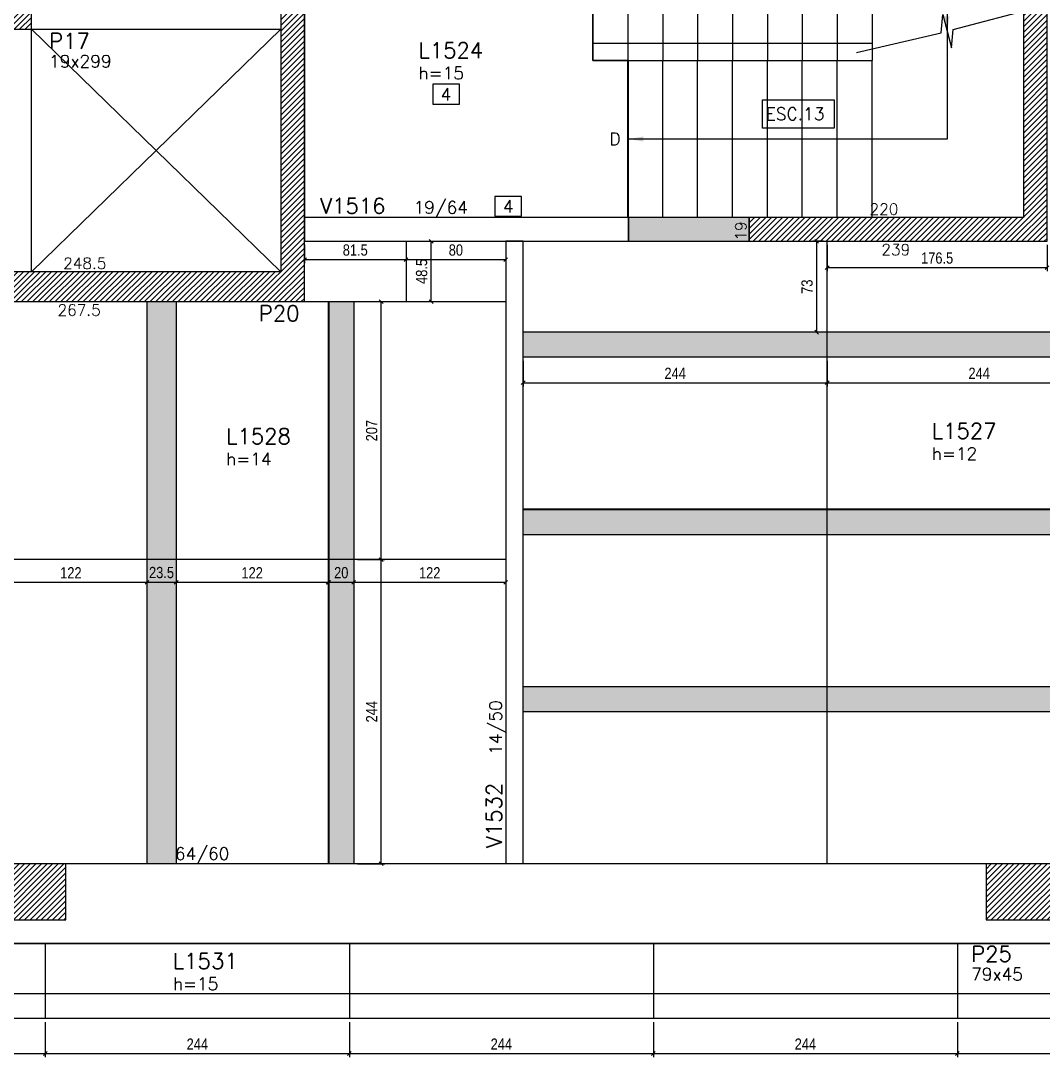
# Model space of a CAD drawing. Extents: x 1860 to 8661, y -614 to 3008.
# Drawn here: x 4586 to 5407, y 203 to 1034 of the extents above; entities that cross this region are included whole.
import ezdxf
from ezdxf.enums import TextEntityAlignment as Align

# ---------------------------------------------------------------- set-up
doc = ezdxf.new("R2010")
doc.units = 0
for name, color, linetype in [('COTA', 241, 'Continuous'), ('F-AUX', 2, 'Continuous'), ('F-COTAS-FUROS VIGA', 50, 'Continuous'), ('F-ESCADAS', 2, 'Continuous'), ('F-LAJES', 3, 'Continuous'), ('F-LAJES-DIM', 2, 'Continuous'), ('F-LAJES-NOME', 4, 'Continuous'), ('F-PILARES-DIM', 172, 'Continuous'), ('F-PILARES-HACH', 174, 'Continuous'), ('F-PILARES-NOME', 170, 'Continuous'), ('F-PILARES-S', 170, 'Continuous'), ('F-TEXTO ESCADA', 2, 'Continuous'), ('F-TEXTO-YELLOW', 2, 'Continuous'), ('F-VIGAS', 3, 'Continuous'), ('F-VIGAS-DIM', 2, 'Continuous'), ('F-VIGAS-NOME', 4, 'Continuous'), ('F-VÃO', 1, 'Continuous'), ('Painéis', 200, 'Continuous')]:
    doc.layers.add(name, color=color, linetype=linetype)
doc.layers.add('F-DESNIVEL-3', color=7, linetype='Continuous', true_color=0xd5c7ff)
doc.layers.add('Hachura', color=251, linetype='Continuous', lineweight=9)
doc.styles.add('5385-ARQ-PB-BAS-PLA-TER-TORRE-A-106-TXT$0$R60-75', font='romans.shx', dxfattribs={"height": 0.1125})
doc.styles.add('COTA TECNICA-50', font='techl___.ttf', dxfattribs={"height": 9})
doc.styles.add('MCP', font='romans.shx')
doc.styles.add('ROMANS', font='romans.shx')
doc.dimstyles.new('COTA PAINEL-50', dxfattribs={"dimtxt": 9, "dimasz": 3, "dimexe": 3, "dimexo": 3, "dimgap": 3, "dimtad": 1, "dimdec": 1, "dimzin": 12, "dimdsep": 46, "dimtxsty": 'COTA TECNICA-50', "dimblk1": 'OBLIQUE', "dimblk2": 'OBLIQUE', "dimsah": 1, "dimcen": 0.9, "dimclrd": 4, "dimclre": 4, "dimclrt": 240, "dimadec": 1, "dimazin": 3, "dimtfac": 1, "dimtdec": 1, "dimtmove": 0, "dimatfit": 3, "dimfxl": 1, "dimtolj": 1, "dimtzin": 12, "dimarcsym": 0})
pattern_1 = [(45, (4795.1516, 832.909), (-2.245064, 2.245064), [])]

# ---------------------------------------------------------------- blocks, each defined once
blk = doc.blocks.new('*U21')
at = {"layer": 'F-LAJES-DIM', "color": 1}
blk.add_lwpolyline([(0, 0), (21.39, 0), (21.39, 16), (0, 16)], close=True, dxfattribs=at)
at = {"layer": 'F-LAJES-DIM', "style": 'MCP'}
blk.add_attdef('DIM', text='', height=10, dxfattribs=at).set_placement((10.7, 8), align=Align.MIDDLE_CENTER)
blk = doc.blocks.new('A$C19501361')
at = {"layer": 'F-AUX'}
h = blk.add_hatch(color=1, dxfattribs=at)
edge = h.paths.add_edge_path()
edge.add_arc((-345.5, 196), 3, 0, 360)
at = {"layer": 'F-AUX', "color": 1}
for points in [[(-345.5, 196), (-61.28, 196), (-61.28, 63), (-317, 63)], [(-133.85, 132.44), (-66.11, 148.22), (-64.78, 162.78), (-57.77, 136.22), (-56.44, 150.78), (10.81, 168.54)]]:
    blk.add_lwpolyline(points, dxfattribs=at)
blk.add_circle((-345.5, 196), 3, dxfattribs=at)
for points in [[(-59.28, 161.5), (-61.28, 149.5), (-63.28, 161.5)], [(-305, 65), (-317, 63), (-305, 61)]]:
    blk.add_solid(points, dxfattribs=at)
at = {"layer": 'F-ESCADAS'}
for p, q in [((-345.5, 266), (-345.5, 126)), ((-317.5, 266), (-317.5, 126)), ((-289.5, 266), (-289.5, 126)), ((-261.5, 266), (-261.5, 126)), ((-233.5, 266), (-233.5, 126)), ((-205.5, 266), (-205.5, 126)), ((-177.5, 266), (-177.5, 126)), ((-149.5, 266), (-149.5, 126)), ((-121.5, 266), (-121.5, 126)), ((-345.5, 140), (-121.5, 140)), ((-345.5, 126), (-121.5, 126)), ((-317.5, 0), (-317.5, 126)), ((-289.5, 0), (-289.5, 126)), ((-261.5, 0), (-261.5, 126)), ((-233.5, 0), (-233.5, 126)), ((-205.5, 0), (-205.5, 126)), ((-177.5, 0), (-177.5, 126)), ((-149.5, 0), (-149.5, 126)), ((-121.5, 0), (-121.5, 126))]:
    blk.add_line(p, q, dxfattribs=at)
at = {"layer": 'F-TEXTO ESCADA', "color": 1}
for points in [[(-151.81, 222.8), (-151.81, 200.22), (-209.38, 200.22), (-209.38, 222.8)], [(-151.81, 94.3), (-151.81, 71.72), (-209.38, 71.72), (-209.38, 94.3)]]:
    blk.add_lwpolyline(points, close=True, dxfattribs=at)
at = {"layer": 'F-TEXTO ESCADA', "style": 'ROMANS'}
for s, p in [('ESC.14', (-206.8, 206.66)), ('ESC.13', (-206.8, 78.16))]:
    blk.add_text(s, height=10, dxfattribs=at).set_placement(p)
at = {"layer": 'F-TEXTO-YELLOW', "char_height": 10, "width": 122.7592, "attachment_point": 9, "style": '5385-ARQ-PB-BAS-PLA-TER-TORRE-A-106-TXT$0$R60-75'}
for s, insert in [('S', (-362.06, 183.27)), ('D', (-323.35, 58.08))]:
    blk.add_mtext(s, dxfattribs=dict(at, insert=insert))
blk = doc.blocks.new('_Oblique')
at = {"color": 0, "linetype": 'ByBlock', "lineweight": -2}
blk.add_line((-0.5, -0.5), (0.5, 0.5), dxfattribs=at)
blk = doc.blocks.new('*D200')
at = {"layer": 'COTA', "color": 4, "lineweight": -2, "transparency": 16777216}
for p, q in [((4814.15, 854.41), (4814.15, 839.67)), ((4895.65, 854.41), (4895.65, 839.67)), ((4814.15, 842.67), (4895.65, 842.67))]:
    blk.add_line(p, q, dxfattribs=at)
at = {"layer": 'Defpoints', "color": 0, "transparency": 16777216}
for p in [(4814.15, 857.41), (4895.65, 857.41), (4895.65, 842.67)]:
    blk.add_point(p, dxfattribs=at)
at = {"layer": 'COTA', "color": 4, "lineweight": -2, "transparency": 16777216, "xscale": 3, "yscale": 3, "zscale": 3, "rotation": 180}
blk.add_blockref('_Oblique', (4814.15, 842.67), dxfattribs=at)
at = {"layer": 'COTA', "color": 4, "lineweight": -2, "transparency": 16777216, "xscale": 3, "yscale": 3, "zscale": 3}
blk.add_blockref('_Oblique', (4895.65, 842.67), dxfattribs=at)
at = {"layer": 'COTA', "color": 240, "transparency": 16777216, "insert": (4854.9, 850.28), "char_height": 9, "attachment_point": 5, "style": 'COTA TECNICA-50'}
blk.add_mtext('\\A1;81.5', dxfattribs=at)
blk = doc.blocks.new('*D201')
at = {"layer": 'COTA', "color": 4, "lineweight": -2, "transparency": 16777216}
for p, q in [((4895.65, 854.41), (4895.65, 839.67)), ((4975.65, 854.41), (4975.65, 839.67)), ((4895.65, 842.67), (4975.65, 842.67))]:
    blk.add_line(p, q, dxfattribs=at)
at = {"layer": 'Defpoints', "color": 0, "transparency": 16777216}
for p in [(4895.65, 857.41), (4975.65, 857.41), (4975.65, 842.67)]:
    blk.add_point(p, dxfattribs=at)
at = {"layer": 'COTA', "color": 4, "lineweight": -2, "transparency": 16777216, "xscale": 3, "yscale": 3, "zscale": 3, "rotation": 180}
blk.add_blockref('_Oblique', (4895.65, 842.67), dxfattribs=at)
at = {"layer": 'COTA', "color": 4, "lineweight": -2, "transparency": 16777216, "xscale": 3, "yscale": 3, "zscale": 3}
blk.add_blockref('_Oblique', (4975.65, 842.67), dxfattribs=at)
at = {"layer": 'COTA', "color": 240, "transparency": 16777216, "insert": (4935.65, 850.28), "char_height": 9, "attachment_point": 5, "style": 'COTA TECNICA-50'}
blk.add_mtext('\\A1;80', dxfattribs=at)
blk = doc.blocks.new('*D202')
at = {"layer": 'COTA', "color": 4, "lineweight": -2, "transparency": 16777216}
for p, q in [((4898.65, 857.41), (4918.8, 857.41)), ((4915.8, 808.91), (4915.8, 857.41)), ((4898.65, 808.91), (4918.8, 808.91))]:
    blk.add_line(p, q, dxfattribs=at)
at = {"layer": 'Defpoints', "color": 0, "transparency": 16777216}
for p in [(4895.65, 857.41), (4915.8, 857.41), (4895.65, 808.91)]:
    blk.add_point(p, dxfattribs=at)
at = {"layer": 'COTA', "color": 4, "lineweight": -2, "transparency": 16777216, "xscale": 3, "yscale": 3, "zscale": 3}
for p, rotation in [((4915.8, 857.41), 90), ((4915.8, 808.91), 270)]:
    blk.add_blockref('_Oblique', p, dxfattribs=dict(at, rotation=rotation))
at = {"layer": 'COTA', "color": 240, "transparency": 16777216, "insert": (4908.18, 833.16), "char_height": 9, "attachment_point": 5, "rotation": 90, "style": 'COTA TECNICA-50'}
blk.add_mtext('\\A1;48.5', dxfattribs=at)
blk = doc.blocks.new('*D203')
at = {"layer": 'COTA', "color": 4, "lineweight": -2, "transparency": 16777216}
for p, q in [((4565.65, 598.91), (4565.65, 580.82)), ((4687.65, 598.91), (4687.65, 580.82)), ((4565.65, 583.82), (4687.65, 583.82))]:
    blk.add_line(p, q, dxfattribs=at)
at = {"layer": 'Defpoints', "color": 0, "transparency": 16777216}
for p in [(4565.65, 601.91), (4687.65, 601.91), (4687.65, 583.82)]:
    blk.add_point(p, dxfattribs=at)
at = {"layer": 'COTA', "color": 4, "lineweight": -2, "transparency": 16777216, "xscale": 3, "yscale": 3, "zscale": 3, "rotation": 180}
blk.add_blockref('_Oblique', (4565.65, 583.82), dxfattribs=at)
at = {"layer": 'COTA', "color": 4, "lineweight": -2, "transparency": 16777216, "xscale": 3, "yscale": 3, "zscale": 3}
blk.add_blockref('_Oblique', (4687.65, 583.82), dxfattribs=at)
at = {"layer": 'COTA', "color": 240, "transparency": 16777216, "insert": (4626.65, 591.37), "char_height": 9, "attachment_point": 5, "style": 'COTA TECNICA-50'}
blk.add_mtext('\\A1;122', dxfattribs=at)
blk = doc.blocks.new('*D204')
at = {"layer": 'COTA', "color": 4, "lineweight": -2, "transparency": 16777216}
for p, q in [((4687.65, 598.91), (4687.65, 580.82)), ((4711.15, 598.91), (4711.15, 580.82)), ((4687.65, 583.82), (4711.15, 583.82))]:
    blk.add_line(p, q, dxfattribs=at)
at = {"layer": 'Defpoints', "color": 0, "transparency": 16777216}
for p in [(4687.65, 601.91), (4711.15, 601.91), (4711.15, 583.82)]:
    blk.add_point(p, dxfattribs=at)
at = {"layer": 'COTA', "color": 4, "lineweight": -2, "transparency": 16777216, "xscale": 3, "yscale": 3, "zscale": 3, "rotation": 180}
blk.add_blockref('_Oblique', (4687.65, 583.82), dxfattribs=at)
at = {"layer": 'COTA', "color": 4, "lineweight": -2, "transparency": 16777216, "xscale": 3, "yscale": 3, "zscale": 3}
blk.add_blockref('_Oblique', (4711.15, 583.82), dxfattribs=at)
at = {"layer": 'COTA', "color": 240, "transparency": 16777216, "insert": (4699.4, 591.51), "char_height": 9, "attachment_point": 5, "style": 'COTA TECNICA-50'}
blk.add_mtext('\\A1;23.5', dxfattribs=at)
blk = doc.blocks.new('*D205')
at = {"layer": 'COTA', "color": 4, "lineweight": -2, "transparency": 16777216}
for p, q in [((4711.15, 598.91), (4711.15, 580.82)), ((4833.15, 598.91), (4833.15, 580.82)), ((4711.15, 583.82), (4833.15, 583.82))]:
    blk.add_line(p, q, dxfattribs=at)
at = {"layer": 'Defpoints', "color": 0, "transparency": 16777216}
for p in [(4711.15, 601.91), (4833.15, 601.91), (4833.15, 583.82)]:
    blk.add_point(p, dxfattribs=at)
at = {"layer": 'COTA', "color": 4, "lineweight": -2, "transparency": 16777216, "xscale": 3, "yscale": 3, "zscale": 3, "rotation": 180}
blk.add_blockref('_Oblique', (4711.15, 583.82), dxfattribs=at)
at = {"layer": 'COTA', "color": 4, "lineweight": -2, "transparency": 16777216, "xscale": 3, "yscale": 3, "zscale": 3}
blk.add_blockref('_Oblique', (4833.15, 583.82), dxfattribs=at)
at = {"layer": 'COTA', "color": 240, "transparency": 16777216, "insert": (4772.15, 591.37), "char_height": 9, "attachment_point": 5, "style": 'COTA TECNICA-50'}
blk.add_mtext('\\A1;122', dxfattribs=at)
blk = doc.blocks.new('*D206')
at = {"layer": 'COTA', "color": 4, "lineweight": -2, "transparency": 16777216}
for p, q in [((4833.65, 598.91), (4833.65, 580.82)), ((4853.65, 598.91), (4853.65, 580.82)), ((4833.65, 583.82), (4853.65, 583.82))]:
    blk.add_line(p, q, dxfattribs=at)
at = {"layer": 'Defpoints', "color": 0, "transparency": 16777216}
for p in [(4833.65, 601.91), (4853.65, 601.91), (4853.65, 583.82)]:
    blk.add_point(p, dxfattribs=at)
at = {"layer": 'COTA', "color": 4, "lineweight": -2, "transparency": 16777216, "xscale": 3, "yscale": 3, "zscale": 3, "rotation": 180}
blk.add_blockref('_Oblique', (4833.65, 583.82), dxfattribs=at)
at = {"layer": 'COTA', "color": 4, "lineweight": -2, "transparency": 16777216, "xscale": 3, "yscale": 3, "zscale": 3}
blk.add_blockref('_Oblique', (4853.65, 583.82), dxfattribs=at)
at = {"layer": 'COTA', "color": 240, "transparency": 16777216, "insert": (4843.65, 591.41), "char_height": 9, "attachment_point": 5, "style": 'COTA TECNICA-50'}
blk.add_mtext('\\A1;20', dxfattribs=at)
blk = doc.blocks.new('*D207')
at = {"layer": 'COTA', "color": 4, "lineweight": -2, "transparency": 16777216}
for p, q in [((4853.65, 598.91), (4853.65, 580.82)), ((4975.65, 598.91), (4975.65, 580.82)), ((4853.65, 583.82), (4975.65, 583.82))]:
    blk.add_line(p, q, dxfattribs=at)
at = {"layer": 'Defpoints', "color": 0, "transparency": 16777216}
for p in [(4853.65, 601.91), (4975.65, 601.91), (4975.65, 583.82)]:
    blk.add_point(p, dxfattribs=at)
at = {"layer": 'COTA', "color": 4, "lineweight": -2, "transparency": 16777216, "xscale": 3, "yscale": 3, "zscale": 3, "rotation": 180}
blk.add_blockref('_Oblique', (4853.65, 583.82), dxfattribs=at)
at = {"layer": 'COTA', "color": 4, "lineweight": -2, "transparency": 16777216, "xscale": 3, "yscale": 3, "zscale": 3}
blk.add_blockref('_Oblique', (4975.65, 583.82), dxfattribs=at)
at = {"layer": 'COTA', "color": 240, "transparency": 16777216, "insert": (4914.65, 591.37), "char_height": 9, "attachment_point": 5, "style": 'COTA TECNICA-50'}
blk.add_mtext('\\A1;122', dxfattribs=at)
blk = doc.blocks.new('*D208')
at = {"layer": 'COTA', "color": 4, "lineweight": -2, "transparency": 16777216}
for p, q in [((4856.65, 601.91), (4878.67, 601.91)), ((4875.67, 357.91), (4875.67, 601.91)), ((4856.65, 357.91), (4878.67, 357.91))]:
    blk.add_line(p, q, dxfattribs=at)
at = {"layer": 'Defpoints', "color": 0, "transparency": 16777216}
for p in [(4853.65, 601.91), (4875.67, 601.91), (4853.65, 357.91)]:
    blk.add_point(p, dxfattribs=at)
at = {"layer": 'COTA', "color": 4, "lineweight": -2, "transparency": 16777216, "xscale": 3, "yscale": 3, "zscale": 3}
for p, rotation in [((4875.67, 601.91), 90), ((4875.67, 357.91), 270)]:
    blk.add_blockref('_Oblique', p, dxfattribs=dict(at, rotation=rotation))
at = {"layer": 'COTA', "color": 240, "transparency": 16777216, "insert": (4868.1, 479.91), "char_height": 9, "attachment_point": 5, "rotation": 90, "style": 'COTA TECNICA-50'}
blk.add_mtext('\\A1;244', dxfattribs=at)
blk = doc.blocks.new('*D209')
at = {"layer": 'COTA', "color": 4, "lineweight": -2, "transparency": 16777216}
for p, q in [((4856.65, 808.91), (4878.67, 808.91)), ((4875.67, 601.91), (4875.67, 808.91)), ((4856.65, 601.91), (4878.67, 601.91))]:
    blk.add_line(p, q, dxfattribs=at)
at = {"layer": 'Defpoints', "color": 0, "transparency": 16777216}
for p in [(4853.65, 808.91), (4875.67, 808.91), (4853.65, 601.91)]:
    blk.add_point(p, dxfattribs=at)
at = {"layer": 'COTA', "color": 4, "lineweight": -2, "transparency": 16777216, "xscale": 3, "yscale": 3, "zscale": 3}
for p, rotation in [((4875.67, 808.91), 90), ((4875.67, 601.91), 270)]:
    blk.add_blockref('_Oblique', p, dxfattribs=dict(at, rotation=rotation))
at = {"layer": 'COTA', "color": 240, "transparency": 16777216, "insert": (4868.08, 705.41), "char_height": 9, "attachment_point": 5, "rotation": 90, "style": 'COTA TECNICA-50'}
blk.add_mtext('\\A1;207', dxfattribs=at)
blk = doc.blocks.new('*D210')
at = {"layer": 'COTA', "color": 4, "lineweight": -2, "transparency": 16777216}
for p, q in [((5233.65, 854.41), (5233.65, 833.26)), ((5410.15, 854.41), (5410.15, 833.26)), ((5233.65, 836.26), (5410.15, 836.26))]:
    blk.add_line(p, q, dxfattribs=at)
at = {"layer": 'Defpoints', "color": 0, "transparency": 16777216}
for p in [(5233.65, 857.41), (5410.15, 857.41), (5410.15, 836.26)]:
    blk.add_point(p, dxfattribs=at)
at = {"layer": 'COTA', "color": 4, "lineweight": -2, "transparency": 16777216, "xscale": 3, "yscale": 3, "zscale": 3, "rotation": 180}
blk.add_blockref('_Oblique', (5233.65, 836.26), dxfattribs=at)
at = {"layer": 'COTA', "color": 4, "lineweight": -2, "transparency": 16777216, "xscale": 3, "yscale": 3, "zscale": 3}
blk.add_blockref('_Oblique', (5410.15, 836.26), dxfattribs=at)
at = {"layer": 'COTA', "color": 240, "transparency": 16777216, "insert": (5321.9, 843.86), "char_height": 9, "attachment_point": 5, "style": 'COTA TECNICA-50'}
blk.add_mtext('\\A1;176.5', dxfattribs=at)
blk = doc.blocks.new('*D223')
at = {"layer": 'COTA', "color": 4, "lineweight": -2, "transparency": 16777216}
for p, q in [((5230.65, 857.41), (5222.22, 857.41)), ((5225.22, 784.41), (5225.22, 857.41)), ((5230.65, 784.41), (5222.22, 784.41))]:
    blk.add_line(p, q, dxfattribs=at)
at = {"layer": 'Defpoints', "color": 0, "transparency": 16777216}
for p in [(5225.22, 857.41), (5233.65, 857.41), (5233.65, 784.41)]:
    blk.add_point(p, dxfattribs=at)
at = {"layer": 'COTA', "color": 4, "lineweight": -2, "transparency": 16777216, "xscale": 3, "yscale": 3, "zscale": 3}
for p, rotation in [((5225.22, 857.41), 90), ((5225.22, 784.41), 270)]:
    blk.add_blockref('_Oblique', p, dxfattribs=dict(at, rotation=rotation))
at = {"layer": 'COTA', "color": 240, "transparency": 16777216, "insert": (5217.53, 820.91), "char_height": 9, "attachment_point": 5, "rotation": 90, "style": 'COTA TECNICA-50'}
blk.add_mtext('\\A1;73', dxfattribs=at)
blk = doc.blocks.new('*D224')
at = {"layer": 'COTA', "color": 4, "lineweight": -2, "transparency": 16777216}
for p, q in [((4989.65, 761.41), (4989.65, 740.85)), ((5233.65, 761.41), (5233.65, 740.85)), ((4989.65, 743.85), (5233.65, 743.85))]:
    blk.add_line(p, q, dxfattribs=at)
at = {"layer": 'Defpoints', "color": 0, "transparency": 16777216}
for p in [(4989.65, 764.41), (5233.65, 764.41), (5233.65, 743.85)]:
    blk.add_point(p, dxfattribs=at)
at = {"layer": 'COTA', "color": 4, "lineweight": -2, "transparency": 16777216, "xscale": 3, "yscale": 3, "zscale": 3, "rotation": 180}
blk.add_blockref('_Oblique', (4989.65, 743.85), dxfattribs=at)
at = {"layer": 'COTA', "color": 4, "lineweight": -2, "transparency": 16777216, "xscale": 3, "yscale": 3, "zscale": 3}
blk.add_blockref('_Oblique', (5233.65, 743.85), dxfattribs=at)
at = {"layer": 'COTA', "color": 240, "transparency": 16777216, "insert": (5111.65, 751.41), "char_height": 9, "attachment_point": 5, "style": 'COTA TECNICA-50'}
blk.add_mtext('\\A1;244', dxfattribs=at)
blk = doc.blocks.new('*D225')
at = {"layer": 'COTA', "color": 4, "lineweight": -2, "transparency": 16777216}
for p, q in [((5233.65, 761.41), (5233.65, 740.85)), ((5233.65, 743.85), (5477.65, 743.85))]:
    blk.add_line(p, q, dxfattribs=at)
at = {"layer": 'Defpoints', "color": 0, "transparency": 16777216}
for p in [(5233.65, 764.41), (5477.65, 743.85), (5477.65, 743.85)]:
    blk.add_point(p, dxfattribs=at)
at = {"layer": 'COTA', "color": 4, "lineweight": -2, "transparency": 16777216, "xscale": 3, "yscale": 3, "zscale": 3, "rotation": 180}
blk.add_blockref('_Oblique', (5233.65, 743.85), dxfattribs=at)
at = {"layer": 'COTA', "color": 4, "lineweight": -2, "transparency": 16777216, "xscale": 3, "yscale": 3, "zscale": 3}
blk.add_blockref('_Oblique', (5477.65, 743.85), dxfattribs=at)
at = {"layer": 'COTA', "color": 240, "transparency": 16777216, "insert": (5355.65, 751.41), "char_height": 9, "attachment_point": 5, "style": 'COTA TECNICA-50'}
blk.add_mtext('\\A1;244', dxfattribs=at)
blk = doc.blocks.new('*D318')
at = {"layer": 'COTA', "color": 4, "lineweight": -2, "transparency": 16777216}
for p, q in [((4362.15, 230.91), (4362.15, 202.66)), ((4606.15, 230.91), (4606.15, 202.66)), ((4362.15, 205.66), (4606.15, 205.66))]:
    blk.add_line(p, q, dxfattribs=at)
at = {"layer": 'Defpoints', "color": 0, "transparency": 16777216}
for p in [(4362.15, 233.91), (4606.15, 233.91), (4606.15, 205.66)]:
    blk.add_point(p, dxfattribs=at)
at = {"layer": 'COTA', "color": 4, "lineweight": -2, "transparency": 16777216, "xscale": 3, "yscale": 3, "zscale": 3, "rotation": 180}
blk.add_blockref('_Oblique', (4362.15, 205.66), dxfattribs=at)
at = {"layer": 'COTA', "color": 4, "lineweight": -2, "transparency": 16777216, "xscale": 3, "yscale": 3, "zscale": 3}
blk.add_blockref('_Oblique', (4606.15, 205.66), dxfattribs=at)
at = {"layer": 'COTA', "color": 240, "transparency": 16777216, "insert": (4484.15, 213.23), "char_height": 9, "attachment_point": 5, "style": 'COTA TECNICA-50'}
blk.add_mtext('\\A1;244', dxfattribs=at)
blk = doc.blocks.new('*D319')
at = {"layer": 'COTA', "color": 4, "lineweight": -2, "transparency": 16777216}
for p, q in [((4606.15, 230.91), (4606.15, 202.66)), ((4850.15, 230.91), (4850.15, 202.66)), ((4606.15, 205.66), (4850.15, 205.66))]:
    blk.add_line(p, q, dxfattribs=at)
at = {"layer": 'Defpoints', "color": 0, "transparency": 16777216}
for p in [(4606.15, 233.91), (4850.15, 233.91), (4850.15, 205.66)]:
    blk.add_point(p, dxfattribs=at)
at = {"layer": 'COTA', "color": 4, "lineweight": -2, "transparency": 16777216, "xscale": 3, "yscale": 3, "zscale": 3, "rotation": 180}
blk.add_blockref('_Oblique', (4606.15, 205.66), dxfattribs=at)
at = {"layer": 'COTA', "color": 4, "lineweight": -2, "transparency": 16777216, "xscale": 3, "yscale": 3, "zscale": 3}
blk.add_blockref('_Oblique', (4850.15, 205.66), dxfattribs=at)
at = {"layer": 'COTA', "color": 240, "transparency": 16777216, "insert": (4728.15, 213.23), "char_height": 9, "attachment_point": 5, "style": 'COTA TECNICA-50'}
blk.add_mtext('\\A1;244', dxfattribs=at)
blk = doc.blocks.new('*D320')
at = {"layer": 'COTA', "color": 4, "lineweight": -2, "transparency": 16777216}
for p, q in [((4850.15, 230.91), (4850.15, 202.66)), ((5094.15, 230.91), (5094.15, 202.66)), ((4850.15, 205.66), (5094.15, 205.66))]:
    blk.add_line(p, q, dxfattribs=at)
at = {"layer": 'Defpoints', "color": 0, "transparency": 16777216}
for p in [(4850.15, 233.91), (5094.15, 233.91), (5094.15, 205.66)]:
    blk.add_point(p, dxfattribs=at)
at = {"layer": 'COTA', "color": 4, "lineweight": -2, "transparency": 16777216, "xscale": 3, "yscale": 3, "zscale": 3, "rotation": 180}
blk.add_blockref('_Oblique', (4850.15, 205.66), dxfattribs=at)
at = {"layer": 'COTA', "color": 4, "lineweight": -2, "transparency": 16777216, "xscale": 3, "yscale": 3, "zscale": 3}
blk.add_blockref('_Oblique', (5094.15, 205.66), dxfattribs=at)
at = {"layer": 'COTA', "color": 240, "transparency": 16777216, "insert": (4972.15, 213.23), "char_height": 9, "attachment_point": 5, "style": 'COTA TECNICA-50'}
blk.add_mtext('\\A1;244', dxfattribs=at)
blk = doc.blocks.new('*D321')
at = {"layer": 'COTA', "color": 4, "lineweight": -2, "transparency": 16777216}
for p, q in [((5094.15, 230.91), (5094.15, 202.66)), ((5338.15, 230.91), (5338.15, 202.66)), ((5094.15, 205.66), (5338.15, 205.66))]:
    blk.add_line(p, q, dxfattribs=at)
at = {"layer": 'Defpoints', "color": 0, "transparency": 16777216}
for p in [(5094.15, 233.91), (5338.15, 233.91), (5338.15, 205.66)]:
    blk.add_point(p, dxfattribs=at)
at = {"layer": 'COTA', "color": 4, "lineweight": -2, "transparency": 16777216, "xscale": 3, "yscale": 3, "zscale": 3, "rotation": 180}
blk.add_blockref('_Oblique', (5094.15, 205.66), dxfattribs=at)
at = {"layer": 'COTA', "color": 4, "lineweight": -2, "transparency": 16777216, "xscale": 3, "yscale": 3, "zscale": 3}
blk.add_blockref('_Oblique', (5338.15, 205.66), dxfattribs=at)
at = {"layer": 'COTA', "color": 240, "transparency": 16777216, "insert": (5216.15, 213.23), "char_height": 9, "attachment_point": 5, "style": 'COTA TECNICA-50'}
blk.add_mtext('\\A1;244', dxfattribs=at)
blk = doc.blocks.new('*D322')
at = {"layer": 'COTA', "color": 4, "lineweight": -2, "transparency": 16777216}
for p, q in [((5338.15, 230.91), (5338.15, 202.66)), ((5582.15, 230.91), (5582.15, 202.66)), ((5338.15, 205.66), (5582.15, 205.66))]:
    blk.add_line(p, q, dxfattribs=at)
at = {"layer": 'Defpoints', "color": 0, "transparency": 16777216}
for p in [(5338.15, 233.91), (5582.15, 233.91), (5582.15, 205.66)]:
    blk.add_point(p, dxfattribs=at)
at = {"layer": 'COTA', "color": 4, "lineweight": -2, "transparency": 16777216, "xscale": 3, "yscale": 3, "zscale": 3, "rotation": 180}
blk.add_blockref('_Oblique', (5338.15, 205.66), dxfattribs=at)
at = {"layer": 'COTA', "color": 4, "lineweight": -2, "transparency": 16777216, "xscale": 3, "yscale": 3, "zscale": 3}
blk.add_blockref('_Oblique', (5582.15, 205.66), dxfattribs=at)
at = {"layer": 'COTA', "color": 240, "transparency": 16777216, "insert": (5460.15, 213.23), "char_height": 9, "attachment_point": 5, "style": 'COTA TECNICA-50'}
blk.add_mtext('\\A1;244', dxfattribs=at)

msp = doc.modelspace()

# ---------------------------------------------------------------- hatches: boundary and pattern name
h = msp.add_hatch()
h.set_pattern_fill('ANGLE', color=256)
h.set_pattern_definition([(0, (0, 0), (0, 6.985), [5.08, -1.905]), (90, (0, 0), (-6.985, 4e-16), [5.08, -1.905])])
h.paths.add_polyline_path([(4826.65, 880.32), (4826.65, 904.63), (4808.13, 904.63), (4808.13, 880.32)], flags=9)
at = {"layer": 'F-DESNIVEL-3'}
h = msp.add_hatch(color=256, dxfattribs=at)
h.dxf.hatch_style = 1
h.paths.add_polyline_path([(5074.15, 857.41), (5171.15, 857.41), (5171.15, 876.41), (5074.15, 876.41)])
at = {"layer": 'F-PILARES-HACH', "linetype": 'Continuous'}
h = msp.add_hatch(dxfattribs=at)
h.set_pattern_fill('ANSI31', color=256, style=0)
h.set_pattern_definition(pattern_1)
h.paths.add_polyline_path([(4814.15, 808.91), (4814.15, 1326.41), (4795.15, 1326.41), (4795.15, 832.91), (4546.65, 832.91), (4546.65, 808.91)], flags=16)
h = msp.add_hatch(dxfattribs=at)
h.set_pattern_fill('ANSI31', color=256, style=0)
h.set_pattern_definition(pattern_1)
h.paths.add_polyline_path([(4576.15, 1027.41), (4595.15, 1027.41), (4595.15, 1326.41), (4576.15, 1326.41)], flags=16)
h = msp.add_hatch(dxfattribs=at)
h.set_pattern_fill('ANSI31', color=256, style=0)
h.set_pattern_definition(pattern_1)
h.paths.add_polyline_path([(5410.15, 857.41), (5410.15, 1326.41), (5391.15, 1326.41), (5391.15, 876.41), (5171.15, 876.41), (5171.15, 857.41)], flags=16)
h = msp.add_hatch(dxfattribs=at)
h.set_pattern_fill('ANSI31', color=256, style=0)
h.set_pattern_definition(pattern_1)
h.paths.add_polyline_path([(4548.65, 312.91), (4622.65, 312.91), (4622.65, 357.91), (4548.65, 357.91)], flags=16)
h = msp.add_hatch(dxfattribs=at)
h.set_pattern_fill('ANSI31', color=256, style=0)
h.set_pattern_definition([(45, (4795.1516, 20832.909), (-2.24506403, 2.24506403), [])])
h.paths.add_polyline_path([(5361.15, 312.91), (5440.15, 312.91), (5440.15, 357.91), (5361.15, 357.91)], flags=16)
at = {"layer": 'Hachura'}
h = msp.add_hatch(color=256, dxfattribs=at)
h.dxf.hatch_style = 1
h.paths.add_polyline_path([(5716.65, 906.41), (5716.65, 926.41), (5477.65, 926.41), (5477.65, 906.41)])
h.paths.add_polyline_path([(5233.65, 764.41), (5233.65, 784.41), (4989.65, 784.41), (4989.65, 764.41)])
h.paths.add_polyline_path([(5233.65, 784.41), (5233.65, 764.41), (5477.65, 764.41), (5477.65, 784.41)])
h.paths.add_polyline_path([(5477.65, 784.41), (5477.65, 764.41), (5716.65, 764.41), (5716.65, 784.41)])
h.paths.add_polyline_path([(5477.65, 641.91), (5477.65, 621.91), (5716.65, 621.91), (5716.65, 641.91)])
h.paths.add_polyline_path([(5233.65, 641.91), (5233.65, 621.91), (5477.65, 621.91), (5477.65, 641.91)])
h.paths.add_polyline_path([(4989.65, 641.91), (4989.65, 621.91), (5233.65, 621.91), (5233.65, 641.91)])
h.paths.add_polyline_path([(4989.65, 499.91), (4989.65, 479.91), (5233.65, 479.91), (5233.65, 499.91)])
h.paths.add_polyline_path([(5233.65, 499.91), (5233.65, 479.91), (5477.65, 479.91), (5477.65, 499.91)])
h.paths.add_polyline_path([(5477.65, 499.91), (5477.65, 479.91), (5716.65, 479.91), (5716.65, 499.91)])
at = {"layer": 'Hachura', "linetype": 'ByBlock'}
h = msp.add_hatch(color=256, dxfattribs=at)
h.dxf.hatch_style = 1
h.paths.add_polyline_path([(4711.15, 808.91), (4687.65, 808.91), (4687.65, 601.91), (4711.15, 601.91)])
h.paths.add_polyline_path([(4711.15, 601.91), (4687.65, 601.91), (4687.65, 357.91), (4711.15, 357.91)])
h.paths.add_polyline_path([(4853.65, 601.91), (4833.65, 601.91), (4833.65, 357.91), (4853.65, 357.91)])
h.paths.add_polyline_path([(4853.65, 808.91), (4833.65, 808.91), (4833.65, 601.91), (4853.65, 601.91)])

# ---------------------------------------------------------------- linework, layer by layer
at = {"layer": 'F-DESNIVEL-3'}
msp.add_lwpolyline([(5074.15, 857.41), (5074.15, 1002.41), (5045.65, 1002.41), (5045.65, 1142.41), (5053.15, 1142.41), (5053.15, 1307.41), (4814.15, 1307.41), (4814.15, 857.41), (5074.15, 857.41)], dxfattribs=at)
msp.add_lwpolyline([(5074.15, 857.41), (5171.15, 857.41), (5171.15, 876.41), (5074.15, 876.41)], close=True, dxfattribs=at)
at = {"layer": 'F-LAJES', "linetype": 'Continuous'}
msp.add_line((3406.15, 253.91), (5673.65, 253.91), dxfattribs=at)
at = {"layer": 'F-PILARES-S', "linetype": 'Continuous'}
for points in [[(4814.15, 808.91), (4814.15, 1326.41), (4795.15, 1326.41), (4795.15, 832.91), (4546.65, 832.91), (4546.65, 808.91), (4814.15, 808.91)], [(4576.15, 1027.41), (4595.15, 1027.41), (4595.15, 1326.41), (4576.15, 1326.41), (4576.15, 1027.41)], [(5410.15, 857.41), (5410.15, 1326.41), (5391.15, 1326.41), (5391.15, 876.41), (5171.15, 876.41), (5171.15, 857.41), (5410.15, 857.41)], [(4548.65, 312.91), (4622.65, 312.91), (4622.65, 357.91), (4548.65, 357.91), (4548.65, 312.91)], [(5361.15, 312.91), (5440.15, 312.91), (5440.15, 357.91), (5361.15, 357.91), (5361.15, 312.91)]]:
    msp.add_lwpolyline(points, dxfattribs=at)
at = {"layer": 'F-VIGAS'}
for points in [[(4595.15, 832.91), (4595.15, 1027.41)], [(4595.15, 1027.41), (4795.15, 1027.41)], [(4982.65, 876.41), (4814.15, 876.41)], [(5171.15, 876.41), (4982.65, 876.41)], [(4814.15, 857.41), (4975.65, 857.41)], [(4975.65, 857.41), (4975.65, 357.91)], [(4989.65, 857.41), (4975.65, 857.41)], [(4989.65, 857.41), (5171.15, 857.41)], [(4989.65, 357.91), (4989.65, 857.41)], [(4975.65, 357.91), (4622.65, 357.91)], [(4989.65, 357.91), (4975.65, 357.91)], [(5361.15, 357.91), (4989.65, 357.91)], [(4556.15, 293.91), (4982.65, 293.91)], [(4982.65, 293.91), (5400.65, 293.91)], [(5400.65, 293.91), (5673.65, 293.91)]]:
    msp.add_lwpolyline(points, dxfattribs=at)
at = {"layer": 'F-VÃO'}
for p, q in [((4595.15, 832.91), (4795.15, 1027.41)), ((4595.15, 1027.41), (4795.15, 832.91))]:
    msp.add_line(p, q, dxfattribs=at)
at = {"layer": 'Painéis'}
for p, q in [((4814.15, 808.91), (4975.65, 808.91)), ((4606.15, 293.91), (4606.15, 233.91)), ((4850.15, 293.91), (4850.15, 233.91)), ((5094.15, 293.91), (5094.15, 233.91)), ((5338.15, 293.91), (5338.15, 233.91))]:
    msp.add_line(p, q, dxfattribs=at)
for points in [[(4895.65, 857.41), (4895.65, 808.91)], [(5233.65, 357.91), (5233.65, 857.41)], [(4687.65, 808.91), (4687.65, 357.91)], [(4711.15, 808.91), (4711.15, 357.91)], [(4833.15, 808.91), (4833.15, 357.91)], [(4833.65, 808.91), (4833.65, 357.91)], [(4853.65, 808.91), (4853.65, 357.91)], [(5716.65, 784.41), (4989.65, 784.41)], [(5716.65, 764.41), (4989.65, 764.41)], [(5716.65, 642.41), (4989.65, 642.41)], [(5716.65, 641.91), (4989.65, 641.91)], [(5716.65, 621.91), (4989.65, 621.91)], [(4975.65, 601.91), (4565.65, 601.91)], [(5716.65, 499.91), (4989.65, 499.91)], [(5716.65, 479.91), (4989.65, 479.91)]]:
    msp.add_lwpolyline(points, dxfattribs=at)
msp.add_lwpolyline([(5673.65, 293.91), (3386.15, 293.91), (3386.15, 233.91), (5673.65, 233.91)], close=True, dxfattribs=at)

# ---------------------------------------------------------------- block references
at = {"layer": 'F-COTAS-FUROS VIGA'}
msp.add_blockref('A$C19501361', (5391.15, 876.41), dxfattribs=at)
at = {"layer": 'F-LAJES-DIM', "linetype": 'Continuous'}
for p in [(4917.06, 967.31), (4967.01, 877.39)]:
    msp.add_blockref('*U21', p, dxfattribs=at).add_auto_attribs({'DIM': '4'})

# ---------------------------------------------------------------- texts
at = {"layer": 'F-LAJES-DIM', "linetype": 'Continuous', "style": 'MCP'}
for s, p in [('h=15', (4905.65, 987.3)), ('h=12', (5317.64, 681.96)), ('h=14', (4751.29, 677.68)), ('h=15', (4708.58, 256.63))]:
    msp.add_text(s, height=10, dxfattribs=at).set_placement(p)
at = {"layer": 'F-LAJES-NOME', "linetype": 'Continuous', "style": 'MCP'}
for s, p in [('L1524', (4905.65, 1004.3)), ('L1528', (4751.29, 694.68)), ('L1527', (5317.64, 698.96)), ('L1531', (4708.58, 273.63))]:
    msp.add_text(s, height=12.5, dxfattribs=at).set_placement(p)
at = {"layer": 'F-PILARES-DIM', "linetype": 'Continuous', "style": 'MCP'}
for s, height, p in [('19x299', 10, (4609.17, 996.78)), ('220', 9, (5267.65, 878.66)), ('239', 9, (5277.15, 846.16)), ('248.5', 9, (4620.46, 835.16)), ('267.5', 9, (4615.94, 797.66)), ('79x45', 10, (5349.15, 264.33))]:
    msp.add_text(s, height=height, dxfattribs=at).set_placement(p)
msp.add_text('19', height=9, rotation=90, dxfattribs=at).set_placement((5168.9, 857.91))
at = {"layer": 'F-PILARES-NOME', "linetype": 'Continuous', "style": 'MCP'}
for s, p in [('P17', (4609.17, 1011.78)), ('P20', (4777.53, 793.28)), ('P25', (5349.15, 279.33))]:
    msp.add_text(s, height=12.5, dxfattribs=at).set_placement(p)
at = {"layer": 'F-VIGAS-DIM', "linetype": 'Continuous', "style": 'MCP'}
for s, p in [('19/64', (4901.65, 879.53)), ('64/60', (4710.15, 361.03))]:
    msp.add_text(s, height=10, dxfattribs=at).set_placement(p)
msp.add_text('14/50', height=10, rotation=90, dxfattribs=at).set_placement((4972.53, 445.41))
at = {"layer": 'F-VIGAS-NOME', "linetype": 'Continuous', "style": 'MCP'}
msp.add_text('V1516', height=12.5, dxfattribs=at).set_placement((4826.65, 879.53))
msp.add_text('V1532', height=12.5, rotation=90, dxfattribs=at).set_placement((4972.53, 370.41))

# ---------------------------------------------------------------- dimensions: what is measured, and where the dimension line sits
at = {"layer": 'COTA'}
for base, p1, p2, picture, middle in [((4895.65, 842.67), (4814.15, 857.41), (4895.65, 857.41), '*D200', (4854.9, 850.28)), ((5410.15, 836.26), (5233.65, 857.41), (5410.15, 857.41), '*D210', (5321.9, 843.86)), ((5233.65, 743.85), (4989.65, 764.41), (5233.65, 764.41), '*D224', (5111.65, 751.41)), ((4687.65, 583.82), (4565.65, 601.91), (4687.65, 601.91), '*D203', (4626.65, 591.37)), ((4853.65, 583.82), (4833.65, 601.91), (4853.65, 601.91), '*D206', (4843.65, 591.41))]:
    dim = msp.add_linear_dim(base=base, p1=p1, p2=p2, dimstyle='COTA PAINEL-50', dxfattribs=at)
    dim.commit()
    dim.dimension.update_dxf_attribs({"geometry": picture, "text_midpoint": middle})
for base, p1, p2, picture, middle in [((4975.65, 842.67), (4895.65, 857.41), (4975.65, 857.41), '*D201', (4935.65, 850.28)), ((5477.65, 743.85), (5233.65, 764.41), (5477.65, 743.85), '*D225', (5355.65, 751.41)), ((4833.15, 583.82), (4711.15, 601.91), (4833.15, 601.91), '*D205', (4772.15, 591.37)), ((4975.65, 583.82), (4853.65, 601.91), (4975.65, 601.91), '*D207', (4914.65, 591.37)), ((4606.15, 205.66), (4362.15, 233.91), (4606.15, 233.91), '*D318', (4484.15, 213.23)), ((4850.15, 205.66), (4606.15, 233.91), (4850.15, 233.91), '*D319', (4728.15, 213.23)), ((5094.15, 205.66), (4850.15, 233.91), (5094.15, 233.91), '*D320', (4972.15, 213.23)), ((5338.15, 205.66), (5094.15, 233.91), (5338.15, 233.91), '*D321', (5216.15, 213.23)), ((5582.15, 205.66), (5338.15, 233.91), (5582.15, 233.91), '*D322', (5460.15, 213.23))]:
    dim = msp.add_linear_dim(base=base, p1=p1, p2=p2, dimstyle='COTA PAINEL-50', override={"dimtmove": 1}, dxfattribs=at)
    dim.commit()
    dim.dimension.update_dxf_attribs({"geometry": picture, "text_midpoint": middle})
for base, p1, p2, picture, middle in [((4915.8, 857.41), (4895.65, 808.91), (4895.65, 857.41), '*D202', (4908.18, 833.16)), ((5225.22, 857.41), (5233.65, 784.41), (5233.65, 857.41), '*D223', (5217.53, 820.91)), ((4875.67, 601.91), (4853.65, 357.91), (4853.65, 601.91), '*D208', (4868.1, 479.91))]:
    dim = msp.add_linear_dim(base=base, p1=p1, p2=p2, angle=90, dimstyle='COTA PAINEL-50', dxfattribs=at)
    dim.commit()
    dim.dimension.update_dxf_attribs({"geometry": picture, "text_midpoint": middle})
dim = msp.add_linear_dim(base=(4875.67, 808.91), p1=(4853.65, 601.91), p2=(4853.65, 808.91), angle=90, dimstyle='COTA PAINEL-50', override={"dimtmove": 1}, dxfattribs=at)
dim.commit()
dim.dimension.update_dxf_attribs({"geometry": '*D209', "text_midpoint": (4868.08, 705.41)})
dim = msp.add_linear_dim(base=(4711.15, 583.82), p1=(4687.65, 601.91), p2=(4711.15, 601.91), dimstyle='COTA PAINEL-50', override={"dimtmove": 1}, dxfattribs=at)
dim.commit()
dim.dimension.update_dxf_attribs({"geometry": '*D204', "text_midpoint": (4699.4, 583.82), "dimtype": 160})

doc.saveas('drawing.dxf')
